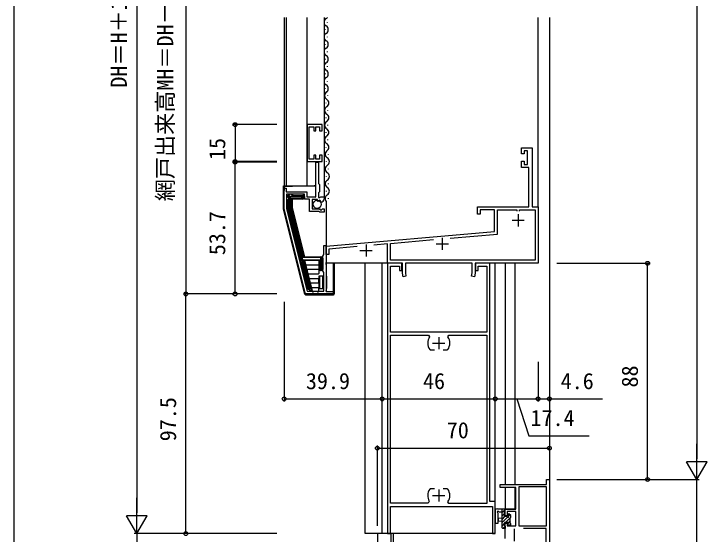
# Model space of a CAD drawing. Units: millimetres, scale not verified. Extents: x -525 to 526, y -333 to 330.
# Drawn here: x -523.9 to -241.8, y -226.9 to -15.3 of the extents above; entities that cross this region are included whole.
import ezdxf
from ezdxf.enums import TextEntityAlignment as Align

# ---------------------------------------------------------------- set-up
doc = ezdxf.new("R2010")
doc.units = ezdxf.units.MM
doc.header["$LTSCALE"] = 2
for name, color, linetype in [('0-2_YKK_11', 7, 'Continuous'), ('0-3_YKK_12', 2, 'Continuous'), ('0-4_YKK_13', 4, 'Continuous'), ('0-6_YKK_D', 6, 'Continuous'), ('0-7_YKK_ZWAK', 7, 'Continuous')]:
    doc.layers.add(name, color=color, linetype=linetype)
doc.styles.add('ＭＳ ゴシック', font='')
doc.styles.get('ＭＳ ゴシック').set_extended_font_data('MS Gothic')

msp = doc.modelspace()

# ---------------------------------------------------------------- linework, layer by layer
at = {"layer": '0-2_YKK_11'}
for p, q in [((-318.701, -96.73), (-318.701, -101.73)), ((-321.201, -99.23), (-316.201, -99.23)), ((-349.601, -106.33), (-349.601, -111.33)), ((-380.601, -109.03), (-380.601, -114.03)), ((-352.101, -108.83), (-347.101, -108.83)), ((-383.101, -111.53), (-378.101, -111.53)), ((-353.5, -149.23), (-348.5, -149.23)), ((-351, -146.73), (-351, -151.73)), ((-351, -208.73), (-351, -213.73)), ((-353.5, -211.23), (-348.5, -211.23)), ((-320.3, -224.83), (-320.3, -229.83))]:
    msp.add_line(p, q, dxfattribs=at)
for points in [[(-404.5, -60.309), (-404.5, -75.309), (-398.5, -75.309), (-398.5, -72.809), (-399.5, -72.809), (-399.5, -74.409), (-401, -74.409), (-401, -72.809), (-401.9, -72.809), (-401.9, -74.409), (-403.7, -74.409), (-403.7, -61.209), (-401.9, -61.209), (-401.9, -62.809), (-401, -62.809), (-401, -61.209), (-399.5, -61.209), (-399.5, -62.809), (-398.5, -62.809), (-398.5, -60.309)], [(-371.8, -116.73), (-371.8, -226.73), (-370.6, -226.73), (-370.6, -215.73), (-329.2, -215.73), (-329.2, -226.73), (-328, -226.73), (-328, -213.73), (-330.2, -213.73), (-330.2, -116.73), (-336, -116.73), (-336, -119.73), (-335, -119.73), (-335, -117.93), (-331.4, -117.93), (-331.4, -144.73), (-370.6, -144.73), (-370.6, -117.93), (-367, -117.93), (-367, -119.73), (-366, -119.73), (-366, -116.73)], [(-307.2, -223.63), (-307.2, -207.73), (-318.4, -207.73), (-318.4, -223.63)]]:
    msp.add_lwpolyline(points, close=True, dxfattribs=at)
for points in [[(-384.177, -109.93), (-395.801, -110.947), (-395.801, -113.13), (-396.801, -113.13), (-396.801, -109.73), (-328.301, -103.737), (-328.301, -94.93), (-334.101, -94.93), (-334.101, -96.73), (-335.301, -96.73), (-335.301, -93.73), (-314.301, -93.73), (-314.301, -77.73), (-317.301, -77.73), (-317.301, -75.23), (-316.301, -75.23), (-316.301, -76.53), (-314.901, -76.53), (-314.901, -70.93), (-316.301, -70.93), (-316.301, -72.23), (-317.301, -72.23), (-317.301, -69.73), (-313.001, -69.73), (-313.001, -93.73), (-310.601, -93.73), (-310.601, -116.73), (-336.201, -116.73), (-336.201, -120.73), (-336.466, -122.234), (-337.648, -122.026), (-337.401, -120.625), (-337.401, -116.73), (-364.601, -116.73), (-364.601, -120.625), (-364.354, -122.026), (-365.536, -122.234), (-365.801, -120.73), (-365.801, -116.73), (-371.801, -116.73)], [(-405.2, -129.23), (-413.9, -94.63), (-413.9, -86.23), (-413.1, -86.23), (-413.1, -87.73), (-404.7, -87.73), (-404.7, -89.73), (-401.6, -89.73), (-401.36, -89.85), (-401, -89.73), (-401, -75.53), (-400, -75.53), (-400, -84.23), (-399.6, -84.63), (-399.6, -87.73), (-400, -88.13), (-400, -89.93), (-399.4, -89.93), (-399.24, -89.85), (-399, -89.73), (-397.7, -89.73), (-397.7, -90.535)], [(-398.882, -91.829), (-399.093, -91.578), (-399.008, -91.259), (-399.476, -90.989), (-400.041, -91.554), (-400.3, -91.447), (-400.3, -90.83), (-402.5, -90.83), (-402.5, -94.63), (-399.5, -94.63), (-399.2, -94.93), (-398.871, -95.083), (-398.331, -94.63), (-397.7, -94.63), (-397.7, -95.93), (-399.4, -95.93), (-399.573, -95.83), (-399.746, -95.73), (-403.6, -95.73), (-403.6, -90.63), (-405.6, -90.63), (-405.6, -88.63), (-413, -88.63), (-413, -94.519), (-404.549, -128.13), (-402.658, -128.13), (-402.475, -128.25), (-401.925, -128.25), (-401.742, -128.13), (-400.658, -128.13), (-400.475, -128.25), (-399.925, -128.25), (-399.742, -128.13), (-397.8, -128.13), (-397.8, -120.523), (-398.2, -119.83), (-398.2, -113.83), (-397.8, -113.137), (-397.8, -109.53), (-396.8, -109.53)], [(-318.201, -95.53), (-318.201, -94.93), (-311.801, -94.93), (-311.801, -115.53), (-370.601, -115.53), (-370.601, -108.642), (-353.139, -107.115)], [(-346.415, -106.526), (-327.101, -104.837), (-327.101, -94.93), (-319.201, -94.93), (-319.201, -95.53)], [(-396.8, -109.53), (-396.8, -116.372), (-396.92, -116.555), (-396.92, -117.105), (-396.8, -117.288), (-396.8, -127.63), (-396.92, -127.87), (-396.8, -128.23), (-393.8, -128.23), (-393.8, -129.23), (-405.2, -129.23)], [(-371.801, -116.73), (-371.801, -108.848), (-377.357, -109.334)], [(-354.844, -213.57), (-355.271, -214.33), (-370.6, -214.33), (-370.6, -145.93), (-355.142, -145.93), (-354.728, -146.71)], [(-347.272, -146.71), (-346.858, -145.93), (-331.4, -145.93), (-331.4, -214.53), (-346.858, -214.53), (-347.272, -213.75)], [(-354.693, -151.801), (-354.447, -151.93), (-352.75, -151.93)], [(-349.25, -151.93), (-347.553, -151.93), (-347.307, -151.801)], [(-324, -228.73), (-324, -222.53), (-323.2, -222.53), (-323.2, -223.63), (-319.6, -223.63), (-319.6, -217.73), (-323.2, -217.73), (-323.2, -219.53), (-324, -219.53), (-324, -216.73), (-319.6, -216.73), (-319.6, -208.03), (-326, -208.03), (-326, -206.73), (-307.2, -206.73), (-307.2, -204.73), (-306, -204.73), (-306, -244.73)], [(-352.75, -208.53), (-354.447, -208.53), (-354.693, -208.659)], [(-347.307, -208.659), (-347.553, -208.53), (-349.25, -208.53)], [(-307.3, -243.83), (-307.3, -224.63), (-316.459, -224.63)]]:
    msp.add_lwpolyline(points, dxfattribs=at)
for centre, radius, start, end in [((-399, -90.535), 1.3, 275.2159, 0.00002), ((-351, -149.23), 4.5, 145.94422, 214.8499), ((-351, -149.23), 4.5, 325.1501, 34.05578), ((-351, -211.23), 4.5, 145.15008, 211.33227), ((-351, -211.23), 4.5, 325.94422, 34.8499)]:
    msp.add_arc(centre, radius, start, end, dxfattribs=at)
at = {"layer": '0-3_YKK_12'}
for p, q in [((-413.9, -16.752), (-413.9, -85.53)), ((-413.1, -16.752), (-413.1, -85.23)), ((-404.7, -16.752), (-404.7, -85.23)), ((-397.7, -16.752), (-397.7, -90.03)), ((-310.601, -94.03), (-310.6, -16.752)), ((-306, -16.752), (-306, -259.73)), ((-396.44, -18.577), (-396.44, -18.777)), ((-397.2, -21.577), (-397.2, -21.777)), ((-396.44, -24.577), (-396.44, -24.777)), ((-397.2, -27.577), (-397.2, -27.777)), ((-396.44, -30.577), (-396.44, -30.777)), ((-397.2, -33.577), (-397.2, -33.777)), ((-396.44, -36.577), (-396.44, -36.777)), ((-397.2, -39.577), (-397.2, -39.777)), ((-396.44, -42.577), (-396.44, -42.777)), ((-397.2, -45.577), (-397.2, -45.777)), ((-396.219, -48.431), (-396.219, -48.631)), ((-396.979, -51.431), (-396.979, -51.631)), ((-396.219, -54.431), (-396.219, -54.631)), ((-396.979, -57.431), (-396.979, -57.631)), ((-396.219, -60.431), (-396.219, -60.631)), ((-396.979, -63.431), (-396.979, -63.631)), ((-396.219, -66.431), (-396.219, -66.631)), ((-396.979, -69.431), (-396.979, -69.631)), ((-395.998, -72.284), (-395.998, -72.484)), ((-396.758, -75.284), (-396.758, -75.484)), ((-395.998, -78.284), (-395.998, -78.484)), ((-396.758, -81.284), (-396.758, -81.484)), ((-395.998, -84.284), (-395.998, -84.484)), ((-396.758, -87.284), (-396.758, -87.484)), ((-396.8, -91.552), (-396.8, -116.73)), ((-395.998, -90.284), (-395.998, -90.484)), ((-371.501, -116.73), (-396.8, -116.73)), ((-381, -226.73), (-381, -116.73)), ((-374, -226.73), (-374, -116.73)), ((-328, -226.73), (-328, -116.73)), ((-324, -116.73), (-324, -206.73)), ((-320.1, -116.73), (-320.1, -206.73)), ((-324, -208.03), (-324, -216.73)), ((-320.1, -208.03), (-320.1, -216.73)), ((-320.1, -216.73), (-324, -216.73)), ((-328, -226.73), (-381, -226.73)), ((-376, -226.73), (-376, -259.73)), ((-370.5, -226.73), (-370.5, -246.73)), ((-369.5, -226.73), (-369.5, -246.73))]:
    msp.add_line(p, q, dxfattribs=at)
for centre, start, end in [((-397.658, -15.677), 299.20254, 321.2852), ((-395.982, -18.677), 119.20254, 240.79746), ((-397.658, -21.677), 299.20254, 60.79746), ((-395.982, -24.677), 119.20254, 240.79746), ((-397.658, -27.677), 299.20254, 60.79746), ((-395.982, -30.677), 119.20254, 240.79746), ((-397.658, -33.677), 299.20254, 60.79746), ((-395.982, -36.677), 119.20254, 240.79746), ((-397.658, -39.677), 299.20254, 60.79746), ((-395.982, -42.677), 119.20254, 240.79746), ((-397.658, -45.677), 299.20254, 60.79746), ((-395.761, -48.531), 119.20254, 240.79746), ((-397.438, -51.531), 299.20254, 60.79746), ((-395.761, -54.531), 119.20254, 240.79746), ((-397.438, -57.531), 299.20254, 60.79746), ((-395.761, -60.531), 119.20254, 240.79746), ((-397.438, -63.531), 299.20254, 60.79746), ((-395.761, -66.531), 119.20254, 240.79746), ((-397.438, -69.531), 299.20254, 60.79746), ((-395.54, -72.384), 119.20254, 240.79746), ((-397.217, -75.384), 299.20254, 60.79746), ((-395.54, -78.384), 119.20254, 240.79746), ((-397.217, -81.384), 299.20254, 60.79746), ((-395.54, -84.384), 119.20254, 240.79746), ((-397.217, -87.384), 299.20254, 60.79746), ((-395.54, -90.384), 119.20254, 222.84229)]:
    msp.add_arc(centre, 1.718, start, end, dxfattribs=at)
at = {"layer": '0-4_YKK_13'}
for p, q in [((-413.9, -85.53), (-414.2, -85.53)), ((-413.9, -85.23), (-401, -85.23)), ((-413.9, -85.53), (-413.9, -85.23)), ((-404.968, -85.23), (-404.968, -85.34)), ((-401, -85.275), (-401.695, -85.286)), ((-413, -89.93), (-413, -90.83)), ((-412.5, -89.93), (-413, -89.93)), ((-412.7, -89.63), (-412.5, -89.63)), ((-412.027, -89.901), (-412.5, -89.429)), ((-412.5, -89.93), (-412.5, -89.43)), ((-412.201, -89.13), (-411.729, -89.603)), ((-412.2, -89.13), (-411.7, -89.13)), ((-411.729, -89.901), (-412.027, -89.901)), ((-412.027, -94.398), (-412.027, -89.901)), ((-412, -89.13), (-412, -88.93)), ((-411.729, -89.901), (-411.729, -94.361)), ((-406.771, -89.901), (-411.729, -89.901)), ((-410.8, -88.63), (-411.7, -88.63)), ((-411.7, -88.63), (-411.7, -89.13)), ((-410.8, -89.13), (-410.8, -88.63)), ((-410.8, -89.13), (-406.3, -89.13)), ((-410.5, -88.93), (-410.5, -89.13)), ((-406.771, -89.603), (-406.299, -89.13)), ((-406.771, -90.33), (-406.771, -89.901)), ((-406.473, -89.901), (-406.771, -89.901)), ((-406, -89.429), (-406.473, -89.901)), ((-406, -89.43), (-406, -90.33)), ((-413, -90.83), (-412.5, -90.83)), ((-412.5, -91.13), (-412.7, -91.13)), ((-412.5, -94.42), (-412.5, -90.83)), ((-411.3, -90.33), (-406.771, -90.33)), ((-411.3, -94.308), (-411.3, -90.33)), ((-410.7, -90.63), (-410.7, -94.234)), ((-406.771, -90.63), (-406.771, -90.33)), ((-406.3, -90.63), (-406.771, -90.63)), ((-406.473, -90.33), (-406, -90.33)), ((-405.491, -129.303), (-414.191, -94.703)), ((-412.027, -94.398), (-412.498, -94.456)), ((-404.291, -127.103), (-412.491, -94.493)), ((-403.922, -126.631), (-412.027, -94.398)), ((-411.729, -94.361), (-403.633, -126.559)), ((-406.24, -114.43), (-411.3, -94.308)), ((-411, -94.271), (-406.007, -114.13)), ((-410.7, -94.234), (-405.697, -114.13)), ((-399.172, -114.43), (-406.24, -114.43)), ((-406.014, -115.33), (-399.4, -115.33)), ((-403.191, -126.559), (-406.014, -115.33)), ((-406.007, -114.13), (-399.172, -114.13)), ((-400, -115.63), (-405.245, -115.63)), ((-399.4, -115.33), (-399.4, -119.23)), ((-399.172, -114.13), (-398.7, -114.13)), ((-399.172, -114.13), (-399.172, -114.43)), ((-398.673, -114.63), (-398.971, -114.63)), ((-398.971, -119.23), (-398.971, -114.63)), ((-398.2, -114.63), (-398.673, -114.63)), ((-398.2, -114.63), (-398.2, -119.23)), ((-396.8, -113.201), (-396.8, -121.93)), ((-405.536, -116.003), (-402.9, -126.485)), ((-404.968, -117.33), (-400, -117.33)), ((-399.7, -119.23), (-399.7, -115.93)), ((-397.1, -116.83), (-397.1, -116.83)), ((-393.8, -128.23), (-393.8, -116.73)), ((-393.5, -116.73), (-393.5, -128.53)), ((-400, -119.33), (-404.314, -119.33)), ((-404.038, -121.03), (-400, -121.03)), ((-399.4, -119.23), (-399.7, -119.23)), ((-399.7, -119.23), (-399.7, -119.63)), ((-399.7, -120.73), (-399.7, -119.63)), ((-399.2, -119.43), (-399.172, -119.43)), ((-399.2, -119.43), (-399.2, -119.73)), ((-399.172, -119.73), (-399.2, -119.73)), ((-399.172, -119.73), (-399.172, -119.43)), ((-398.7, -119.73), (-399.172, -119.73)), ((-398.673, -119.23), (-398.2, -119.23)), ((-400.1, -123.03), (-403.384, -123.03)), ((-399.8, -121.93), (-399.8, -123.33)), ((-399.547, -121.93), (-399.8, -121.93)), ((-399.8, -124.43), (-399.8, -123.33)), ((-398.276, -121.93), (-399.547, -121.93)), ((-398.276, -121.93), (-398.276, -126.93)), ((-397.8, -121.93), (-398.276, -121.93)), ((-396.647, -121.93), (-396.8, -121.93)), ((-396.647, -121.93), (-396.647, -126.93)), ((-404.291, -127.104), (-403.922, -126.631)), ((-403.633, -126.857), (-404.001, -127.33)), ((-403.633, -126.559), (-403.191, -126.559)), ((-403.633, -126.559), (-403.633, -126.857)), ((-403.191, -126.857), (-403.633, -126.857)), ((-403.191, -126.559), (-403.191, -126.857)), ((-403.072, -127.33), (-403.191, -126.857)), ((-403.107, -124.73), (-400.1, -124.73)), ((-402.9, -126.485), (-402.687, -127.33)), ((-400.1, -126.73), (-402.454, -126.73)), ((-399.8, -124.43), (-399.8, -126.93)), ((-399.8, -126.93), (-399.547, -126.93)), ((-398.276, -126.93), (-397.8, -126.93)), ((-396.8, -126.93), (-396.647, -126.93)), ((-396.8, -126.93), (-396.8, -128.23)), ((-405.2, -129.53), (-393.8, -129.53)), ((-404.779, -127.103), (-404.291, -127.103)), ((-404, -127.33), (-404.36, -127.33)), ((-403.072, -127.33), (-404, -127.33)), ((-402.687, -127.33), (-402.487, -128.127)), ((-402.506, -128.051), (-399.8, -128.075)), ((-402.199, -128.354), (-402.002, -128.356)), ((-400.38, -128.37), (-400.103, -128.372)), ((-399.8, -128.072), (-399.8, -127.03)), ((-396.8, -128.23), (-393.8, -128.23)), ((-393.8, -129.53), (-393.8, -128.23)), ((-393.5, -128.53), (-393.5, -129.23)), ((-325.2, -224.333), (-325.2, -216.733)), ((-325.133, -216.733), (-325.2, -216.8)), ((-324.01, -216.957), (-325.2, -218.147)), ((-324.2, -218.494), (-325.2, -219.494)), ((-324.192, -219.833), (-325.2, -220.841)), ((-322.998, -219.986), (-325.2, -222.189)), ((-321.7, -220.036), (-323.898, -222.233)), ((-322.06, -219.049), (-322.647, -219.636)), ((-324.2, -222.536), (-325.2, -223.536)), ((-321.9, -221.583), (-322.8, -222.483)), ((-321.7, -222.73), (-322.404, -223.433)), ((-321.9, -222.433), (-321.9, -220.333)), ((-324.005, -223.688), (-324.947, -224.63)), ((-321.7, -223.133), (-322, -223.433))]:
    msp.add_line(p, q, dxfattribs=at)
for points in [[(-414.2, -94.63), (-414.2, -85.53), (-414.2, -85.23), (-413.9, -85.23)], [(-401.695, -85.286), (-407.036, -85.374), (-410.468, -85.441), (-413.9, -85.53)], [(-411.729, -89.901), (-411.729, -89.603), (-406.771, -89.603), (-406.771, -89.901)], [(-406.473, -89.901), (-406.473, -90.33), (-406.771, -90.33)], [(-411, -90.63), (-411.006, -90.624), (-411.023, -90.607), (-411.051, -90.579), (-411.088, -90.542), (-411.133, -90.497), (-411.185, -90.445), (-411.241, -90.389), (-411.3, -90.33)], [(-406.771, -90.63), (-411, -90.63), (-411, -94.271)], [(-411.729, -94.361), (-411.783, -94.368), (-411.836, -94.375), (-411.886, -94.381), (-411.93, -94.386), (-411.967, -94.391), (-411.996, -94.394), (-412.017, -94.397), (-412.027, -94.398)], [(-411, -94.271), (-411.006, -94.272), (-411.023, -94.274), (-411.051, -94.277), (-411.088, -94.282), (-411.133, -94.287), (-411.185, -94.294), (-411.241, -94.301), (-411.3, -94.308)], [(-410.7, -94.234), (-410.759, -94.241), (-410.815, -94.248), (-410.867, -94.254), (-410.912, -94.26), (-410.949, -94.265), (-410.977, -94.268), (-410.994, -94.27), (-411, -94.271)], [(-406.007, -114.13), (-406.011, -114.136), (-406.024, -114.153), (-406.046, -114.181), (-406.075, -114.218), (-406.111, -114.263), (-406.151, -114.315), (-406.195, -114.371), (-406.24, -114.43)], [(-406.014, -115.33), (-405.864, -115.389), (-405.72, -115.445), (-405.587, -115.497), (-405.47, -115.542), (-405.374, -115.579), (-405.303, -115.607), (-405.259, -115.624), (-405.245, -115.63)], [(-405.536, -116.003), (-405.545, -115.99), (-405.572, -115.952), (-405.616, -115.89), (-405.676, -115.806), (-405.748, -115.704), (-405.831, -115.588), (-405.921, -115.461), (-406.014, -115.33)], [(-400, -115.63), (-399.988, -115.624), (-399.954, -115.607), (-399.899, -115.579), (-399.824, -115.542), (-399.733, -115.497), (-399.63, -115.445), (-399.517, -115.389), (-399.4, -115.33)], [(-399.4, -115.33), (-399.459, -115.447), (-399.515, -115.56), (-399.567, -115.663), (-399.612, -115.754), (-399.649, -115.829), (-399.677, -115.884), (-399.694, -115.918), (-399.7, -115.93)], [(-398.673, -114.63), (-398.673, -119.23), (-398.971, -119.23)], [(-399.547, -121.93), (-399.547, -126.93), (-398.276, -126.93)], [(-403.633, -126.559), (-403.686, -126.572), (-403.737, -126.585), (-403.785, -126.597), (-403.828, -126.608), (-403.864, -126.617), (-403.892, -126.624), (-403.912, -126.629), (-403.922, -126.631)], [(-403.191, -126.559), (-403.134, -126.544), (-403.079, -126.531), (-403.029, -126.518), (-402.985, -126.507), (-402.949, -126.498), (-402.922, -126.491), (-402.905, -126.487), (-402.9, -126.485)], [(-402.687, -127.33), (-402.689, -127.364), (-402.697, -127.33), (-403.072, -127.33)], [(-323.01, -219.97), (-323.261, -219.833), (-324.2, -219.833), (-324.2, -217.833), (-324, -217.633), (-324, -216.733), (-326.98, -216.733), (-327.24, -216.583), (-327.795, -216.788), (-327.895, -217.071), (-328, -217.299), (-328, -222.46), (-326.8, -222.461), (-326.797, -218.5), (-326.999, -218.217)], [(-326.64, -217.783), (-326.38, -217.933), (-325.2, -217.933)], [(-321.9, -220.333), (-321.7, -220.133), (-321.7, -219.409), (-322.43, -218.679), (-322.8, -218.833), (-322.8, -219.372), (-322.664, -219.624)], [(-325.2, -220.433), (-326.8, -220.576), (-326.8, -221.491), (-325.2, -221.633)], [(-322, -223.433), (-322.8, -223.433), (-322.8, -222.233), (-324.2, -222.233), (-324.2, -223.533), (-324, -223.733), (-324, -224.633), (-324.9, -224.633), (-325.2, -224.333)], [(-321.7, -223.133), (-321.7, -222.633), (-321.9, -222.433)]]:
    msp.add_lwpolyline(points, dxfattribs=at)
msp.add_circle((-400.455, -92.73), 1.65, dxfattribs=at)
for centre, radius, start, end in [((-413.9, -85.53), 0.3, 89.99999, 179.99994), ((-152.062, -98.717), 262.17, 177.11684, 179.10678), ((-412.7, -89.93), 0.3, 90, 180), ((-412.2, -89.43), 0.3, 90.28365, 179.71635), ((-412.2, -89.43), 0.3, 179.71635, 180), ((-412.2, -89.43), 0.3, 90, 90.28365), ((-411.725, -89.905), 0.302, 90.66164, 179.33836), ((-411.7, -88.93), 0.3, 90, 180), ((-410.8, -88.93), 0.3, 0, 90), ((-406.775, -89.905), 0.302, 0.66164, 89.33836), ((-406.3, -89.43), 0.3, 89.71635, 90), ((-406.3, -89.43), 0.3, 0.28365, 89.71635), ((-406, -89.88), 0.5, 269.51951, 90.48049), ((-406.3, -89.43), 0.3, 0, 0.28365), ((-412.7, -90.83), 0.3, 180, 270), ((-406.772, -90.331), 0.299, 270.14298, 0.14205), ((-406.3, -90.33), 0.3, 270, 0), ((-413.9, -94.63), 0.3, 180, 194.11414), ((-412.2, -94.42), 0.3, 180, 187.05707), ((-412.2, -94.42), 0.3, 187.05707, 194.11414), ((-405.245, -115.93), 0.3, 90, 194.11414), ((-400, -115.93), 0.3, 0, 90), ((-398.7, -114.63), 0.5, 0, 90), ((-404.968, -117.03), 0.3, 194.11414, 270), ((-400, -117.03), 0.3, 270, 0), ((-404.314, -119.63), 0.3, 90, 194.11414), ((-404.038, -120.73), 0.3, 194.11414, 270), ((-400, -119.63), 0.3, 0, 90), ((-400, -120.73), 0.3, 270, 0), ((-399.2, -119.23), 0.5, 180, 270), ((-399.2, -119.23), 0.2, 180, 270), ((-398.7, -119.23), 0.5, 270, 0), ((-403.384, -123.33), 0.3, 90, 194.11414), ((-400.1, -123.33), 0.3, 0, 90), ((-404.36, -126.83), 0.5, 104.11414, 213.04153), ((-403.63, -126.555), 0.302, 194.60406, 269.50982), ((-403.107, -124.43), 0.3, 194.11414, 270), ((-403.191, -126.557), 0.3, 269.97899, 13.91306), ((-402.454, -127.03), 0.3, 90, 194.11414), ((-400.1, -124.43), 0.3, 270, 0), ((-400.1, -127.03), 0.3, 0, 90), ((-405.2, -129.23), 0.3, 194.11414, 270), ((-404.36, -126.83), 0.5, 213.04092, 270.00059), ((-404, -127.03), 0.3, 194.11414, 194.33551), ((-404, -127.03), 0.3, 194.33551, 269.77863), ((-404, -127.03), 0.3, 269.77863, 270), ((-403.187, -127.33), 0.5, 180, 356.13174), ((-402.196, -128.054), 0.3, 194.11414, 269.5), ((-400.1, -128.072), 0.3, 269.5, 288.85644), ((-400.1, -128.072), 0.3, 346.72028, 0), ((-393.8, -128.53), 0.3, 0, 90), ((-393.8, -129.23), 0.3, 270, 0), ((-326.9, -217.933), 0.3, 29.99997, 250.81023), ((-322.8, -219.833), 0.25, 213.05575, 56.94429)]:
    msp.add_arc(centre, radius, start, end, dxfattribs=at)
for centre, major_axis, ratio, start_param, end_param in [((-399.172, -114.63), (0, 0.5), 0.999017, 4.712389, 6.2831853), ((-399.172, -114.63), (0.201, 0), 0.995037, 6.2831853, 7.8539816), ((-399.172, -119.23), (0, 0.5), 0.999017, 3.1415927, 4.712389), ((-399.172, -119.23), (-0.201, 0), 0.995037, 1.5707963, 3.1415927)]:
    msp.add_ellipse(centre, major_axis=major_axis, ratio=ratio, start_param=start_param, end_param=end_param, dxfattribs=at)
at = {"layer": '0-6_YKK_D'}
for p, q in [((-246, 198.5), (-246, -196.33)), ((-473.9, 192.5), (-473.9, -218.33)), ((-453.9, 92.4), (-453.9, -129.23)), ((-416.9, -60.309), (-434.9, -60.309)), ((-433.9, -60.309), (-433.9, -75.309)), ((-416.9, -75.309), (-434.9, -75.309)), ((-416.9, -75.53), (-434.9, -75.53)), ((-433.9, -129.23), (-433.9, -75.53)), ((-303, -116.73), (-265, -116.73)), ((-266, -204.73), (-266, -116.73)), ((-416.9, -129.23), (-454.9, -129.23)), ((-416.9, -129.23), (-454.9, -129.23)), ((-453.9, -226.73), (-453.9, -129.23)), ((-416.9, -129.23), (-434.9, -129.23)), ((-413.9, -132.465), (-413.9, -172.93)), ((-310.6, -156.819), (-310.6, -172.93)), ((-310.6, -156.819), (-310.6, -172.93)), ((-328, -171.93), (-310.6, -171.93)), ((-376, -223.603), (-376, -190.93)), ((-246, -204.73), (-246, -190.181)), ((-376, -191.93), (-306, -191.93)), ((-306, -192.635), (-306, -192.93)), ((-246, -204.73), (-250.2, -197.455)), ((-241.8, -197.455), (-250.2, -197.455)), ((-246, -204.73), (-241.8, -197.455)), ((-303, -204.73), (-245, -204.73)), ((-303, -204.73), (-245, -204.73)), ((-303, -204.73), (-265, -204.73)), ((-246, -259.73), (-246, -204.73)), ((-473.9, -226.73), (-473.9, -212.181)), ((-473.9, -226.73), (-478.1, -219.456)), ((-469.7, -219.456), (-478.1, -219.456)), ((-473.9, -226.73), (-469.7, -219.456)), ((-416.9, -226.73), (-474.9, -226.73)), ((-416.9, -226.73), (-474.9, -226.73)), ((-473.9, -226.73), (-473.9, -247.73)), ((-416.9, -226.73), (-454.9, -226.73))]:
    msp.add_line(p, q, dxfattribs=at)
for points in [[(-413.9, -171.93), (-374, -171.93), (-328, -171.93)], [(-319.3, -171.93), (-314.296, -186.93), (-289.79, -186.93)], [(-310.6, -171.93), (-306, -171.93), (-284.366, -171.93)]]:
    msp.add_lwpolyline(points, dxfattribs=at)
for centre in [(-433.9, -60.309), (-433.9, -75.309), (-433.9, -75.53), (-266, -116.73), (-453.9, -129.23), (-433.9, -129.23), (-413.9, -171.93), (-374, -171.93), (-374, -171.93), (-328, -171.93), (-328, -171.93), (-310.6, -171.93), (-310.6, -171.93), (-306, -171.93), (-376, -191.93), (-306, -191.93), (-266, -204.73), (-453.9, -226.73)]:
    msp.add_circle(centre, 0.765, dxfattribs=at)
at = {"layer": '0-7_YKK_ZWAK'}
msp.add_line((-523.9, 296.9), (-523.9, -333.1), dxfattribs=at)

# ---------------------------------------------------------------- texts
at = {"layer": '0-6_YKK_D', "style": 'ＭＳ ゴシック'}
for s, p in [('網戸出来高MH＝DH－206', (-457.076, -91.489)), ('DH＝H＋16', (-475.951, -45.259)), ('15', (-435.9, -74.712)), ('53.7', (-435.9, -113.451)), ('88', (-268, -167.275)), ('97.5', (-455.9, -189.153))]:
    msp.add_text(s, height=6.598, rotation=90, dxfattribs=at).set_placement(p, align=Align.BOTTOM_LEFT)
for s, p in [('39.9', (-405.072, -169.93)), ('46', (-357.418, -169.93)), ('4.6', (-301.4, -169.93)), ('17.4', (-313.677, -184.93)), ('70', (-347.75, -189.93))]:
    msp.add_text(s, height=6.598, dxfattribs=at).set_placement(p, align=Align.BOTTOM_LEFT)

doc.saveas('drawing.dxf')
